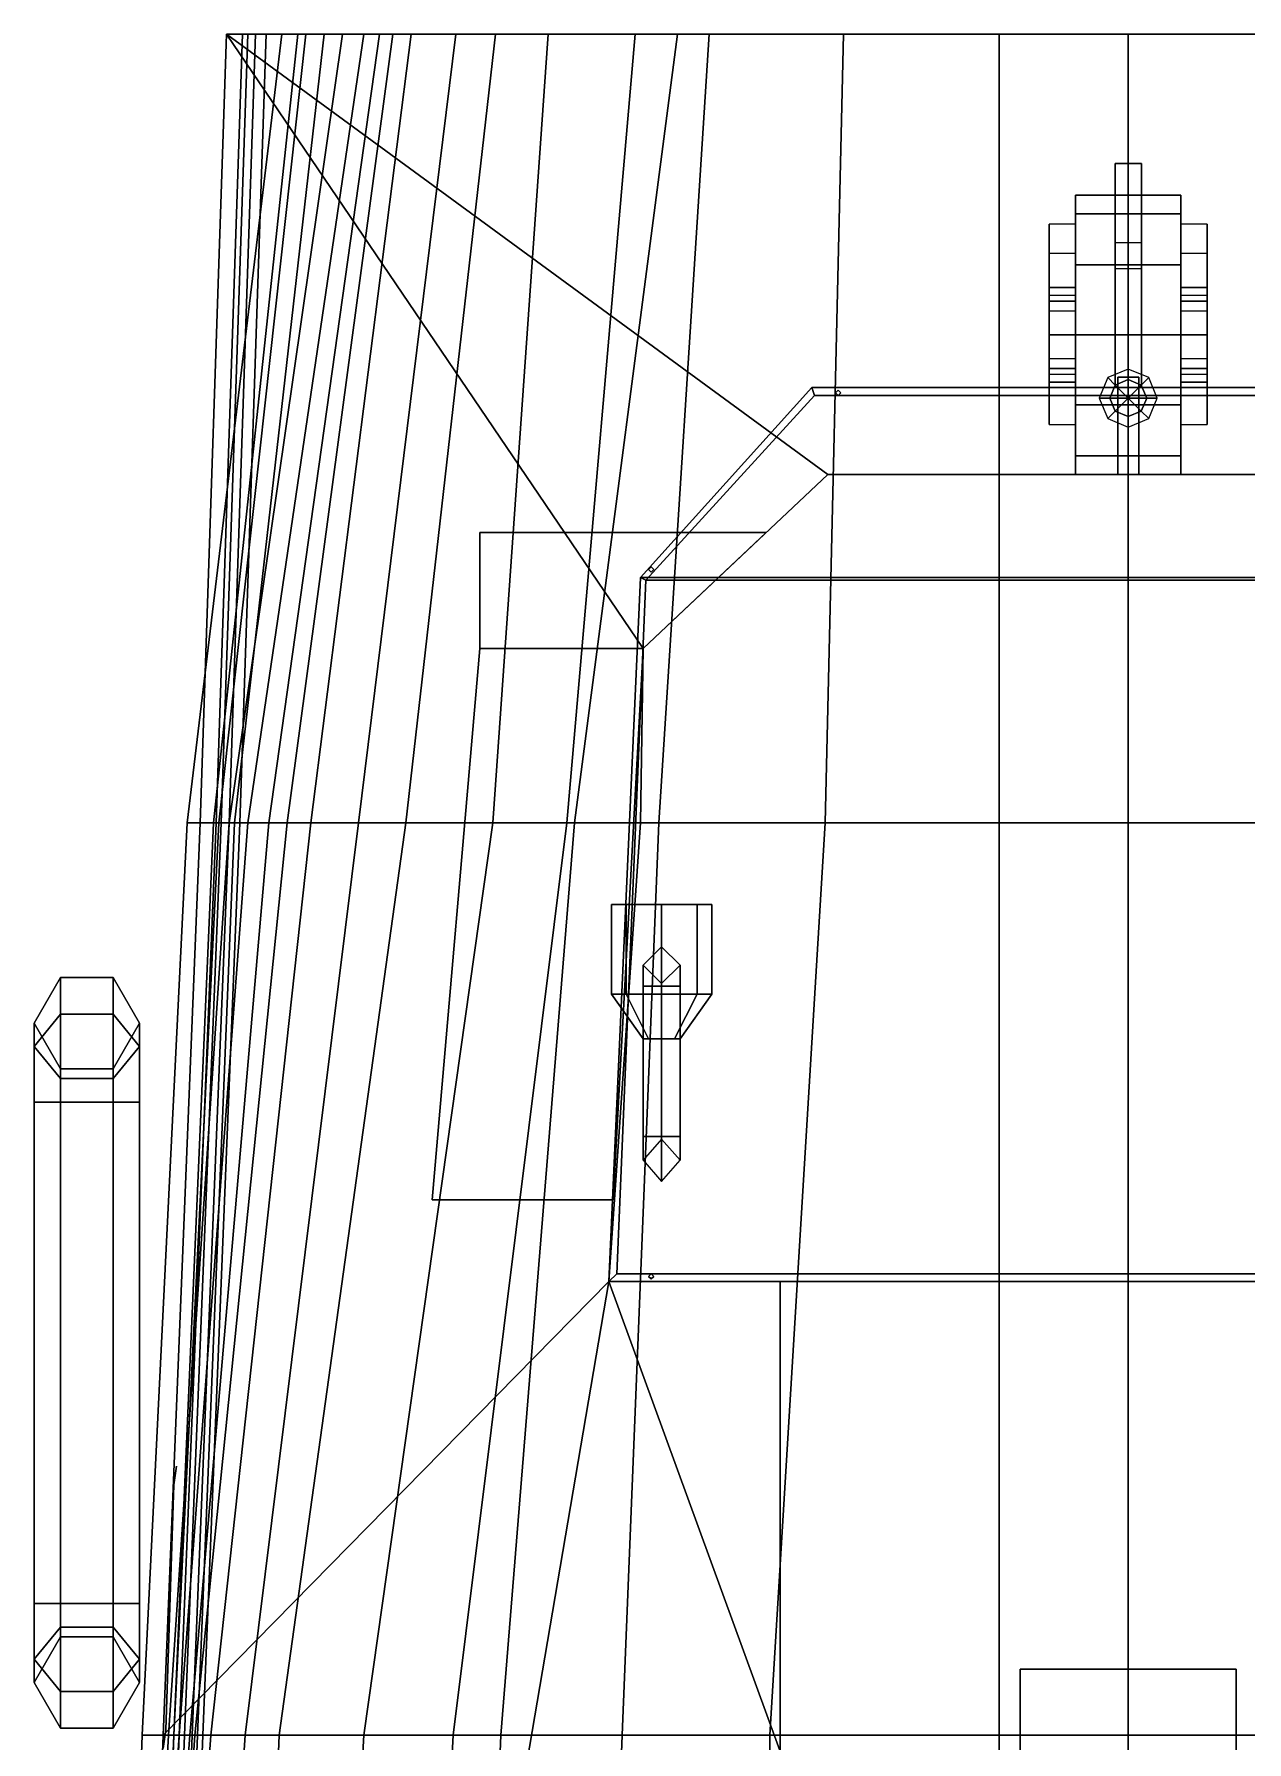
# Model space of a CAD drawing. Header units: millimetres. Extents: x -4.2 to 4.2, y -39.9 to 21.5.
# Drawn here: x -4.15 to 0.45, y 3.12 to 9.6 of the extents above; entities that cross this region are included whole.
import ezdxf

# ---------------------------------------------------------------- set-up
doc = ezdxf.new("R2010")
doc.units = ezdxf.units.MM
for name, color, linetype in [('boats', 1, 'Continuous'), ('railings', 6, 'Continuous'), ('superstructure', 3, 'Continuous')]:
    doc.layers.add(name, color=color, linetype=linetype)

msp = doc.modelspace()

# ---------------------------------------------------------------- linework, layer by layer
for points in [[(-3.21, 9.6, 1.97), (-3.21, 9.6, 1.84), (-3.57, 6.61, 1.76), (-3.57, 6.61, 1.89)], [(-3.21, 9.6, 1.84), (-3.12, 9.6, 1.84), (-3.45, 6.61, 1.76), (-3.57, 6.61, 1.76)], [(-3.15, 9.6, 1.98), (-3.21, 9.6, 1.97), (-3.57, 6.61, 1.89), (-3.47, 6.61, 1.9)], [(-3.42, 9.6, 3.3), (-3.34, 9.6, 3.29), (-3.44, 6.61, 2.89), (-3.52, 6.61, 2.9)], [(-3.42, 9.6, 3.41), (-3.42, 9.6, 3.3), (-3.52, 6.61, 2.9), (-3.52, 6.61, 3.01)], [(-3.34, 9.6, 3.29), (-3.15, 9.6, 1.98), (-3.47, 6.61, 1.9), (-3.44, 6.61, 2.89)], [(-3.12, 9.6, 1.84), (-2.98, 9.6, 0.93), (-3.41, 6.61, 0.93), (-3.45, 6.61, 1.76)], [(-2.98, 9.6, 0.93), (-2.9, 9.6, 0.4), (-3.34, 6.61, 0.4), (-3.41, 6.61, 0.93)], [(-3.39, 6.61, 1.9), (-2.1, 6.61, 1.9), (-1.71, 9.6, 1.99), (-3.05, 9.6, 1.99)], [(-2.9, 9.6, 0.4), (-2.84, 9.6), (-3.26, 6.61), (-3.34, 6.61, 0.4)], [(-2.84, 9.6), (-2.79, 9.6, -0.19), (-3.19, 6.61, -0.19), (-3.26, 6.61)], [(-2.79, 9.6, -0.19), (-2.72, 9.6, -0.43), (-3.1, 6.61, -0.43), (-3.19, 6.61, -0.19)], [(-2.72, 9.6, -0.43), (-2.55, 9.6, -0.81), (-2.92, 6.61, -0.81), (-3.1, 6.61, -0.43)], [(-2.55, 9.6, -0.81), (-2.4, 9.6, -1.08), (-2.74, 6.61, -1.08), (-2.92, 6.61, -0.81)], [(-2.4, 9.6, -1.08), (-2.2, 9.6, -1.36), (-2.41, 6.61, -1.46), (-2.74, 6.61, -1.08)], [(-2.2, 9.6, -1.36), (-1.87, 9.6, -1.69), (-2.13, 6.61, -1.69), (-2.41, 6.61, -1.46)], [(-1.87, 9.6, -1.69), (-1.59, 9.6, -1.91), (-1.78, 6.61, -1.91), (-2.13, 6.61, -1.69)], [(-1.59, 9.6, -1.91), (-1.08, 9.6, -2.19), (-1.15, 6.61, -2.19), (-1.78, 6.61, -1.91)], [(-1.08, 9.6, -2.19), (-0.49, 9.6, -2.29), (-0.49, 6.61, -2.33), (-1.15, 6.61, -2.19)], [(0, 6.61, -2.33), (-0.49, 6.61, -2.33), (-0.49, 9.6, -2.29), (0, 9.6, -2.36)], [(0, 9.6, -2.36), (0.49, 9.6, -2.29), (0.49, 6.61, -2.33), (0, 6.61, -2.33)], [(-0.2, 8.99, 4.9), (-0.2, 8.919, 5.165), (0.2, 8.919, 5.165), (0.2, 8.99, 4.9)], [(-0.2, 8.919, 4.635), (-0.2, 8.99, 4.9), (0.2, 8.99, 4.9), (0.2, 8.919, 4.635)], [(-0.2, 8.001, 5.165), (-0.2, 8.99, 4.9), (-0.2, 8.919, 4.635), (-0.2, 7.93, 4.9)], [(-0.2, 8.195, 5.359), (-0.2, 8.919, 5.165), (-0.2, 8.99, 4.9), (-0.2, 8.001, 5.165)], [(0.2, 8.919, 5.165), (0.2, 7.93, 4.9), (0.2, 8.001, 4.635), (0.2, 8.99, 4.9)], [(0.2, 8.99, 4.9), (0.2, 8.001, 4.635), (0.2, 8.195, 4.441), (0.2, 8.919, 4.635)], [(-0.2, 8.88, 4.36), (-0.3, 8.88, 4.36), (-0.3, 8.61, 4.83), (-0.2, 8.61, 4.83)], [(-0.3, 8.61, 4.83), (-0.3, 8.88, 4.36), (-0.3, 8.77, 4.36), (-0.3, 8.55, 4.76)], [(-0.2, 8.919, 5.165), (-0.2, 8.725, 5.359), (0.2, 8.725, 5.359), (0.2, 8.919, 5.165)], [(-0.2, 8.725, 4.441), (-0.2, 8.919, 4.635), (0.2, 8.919, 4.635), (0.2, 8.725, 4.441)], [(-0.2, 7.93, 4.9), (-0.2, 8.919, 4.635), (-0.2, 8.725, 4.441), (-0.2, 8.001, 4.635)], [(-0.2, 8.46, 5.43), (-0.2, 8.725, 5.359), (-0.2, 8.919, 5.165), (-0.2, 8.195, 5.359)], [(-0.2, 8.7253, 4.4413), (-0.2, 8.77, 4.36), (-0.2, 8.88, 4.36), (-0.2, 8.7939, 4.5099)], [(0.2, 8.725, 5.359), (0.2, 8.001, 5.165), (0.2, 7.93, 4.9), (0.2, 8.919, 5.165)], [(0.2, 8.919, 4.635), (0.2, 8.195, 4.441), (0.2, 8.46, 4.37), (0.2, 8.7253, 4.4413)], [(0.2, 8.7939, 4.5099), (0.2, 8.88, 4.36), (0.2, 8.77, 4.36), (0.2, 8.7253, 4.4413)], [(0.3, 8.88, 4.36), (0.2, 8.88, 4.36), (0.2, 8.61, 4.83), (0.3, 8.61, 4.83)], [(0.3, 8.55, 4.76), (0.3, 8.77, 4.36), (0.3, 8.88, 4.36), (0.3, 8.61, 4.83)], [(-0.3, 8.55, 4.76), (-0.3, 8.77, 4.36), (-0.2, 8.77, 4.36), (-0.2, 8.55, 4.76)], [(0.2, 8.55, 4.76), (0.2, 8.77, 4.36), (0.3, 8.77, 4.36), (0.3, 8.55, 4.76)], [(-0.2, 8.725, 5.359), (-0.2, 8.46, 5.43), (0.2, 8.46, 5.43), (0.2, 8.725, 5.359)], [(-0.2, 8.46, 4.37), (-0.2, 8.725, 4.441), (0.2, 8.725, 4.441), (0.2, 8.46, 4.37)], [(-0.2, 8.001, 4.635), (-0.2, 8.725, 4.441), (-0.2, 8.46, 4.37), (-0.2, 8.1947, 4.4413)], [(0.2, 8.46, 5.43), (0.2, 8.195, 5.359), (0.2, 8.001, 5.165), (0.2, 8.725, 5.359)], [(-0.3, 8.3327, 5.0273), (-0.3, 8.64, 4.9), (-0.3, 8.5873, 4.7727), (-0.3, 8.28, 4.9)], [(-0.3, 8.46, 5.08), (-0.3, 8.5873, 5.0273), (-0.3, 8.64, 4.9), (-0.3, 8.3327, 5.0273)], [(-0.2, 8.64, 4.9), (-0.2, 8.5873, 4.7727), (-0.3, 8.5873, 4.7727), (-0.3, 8.64, 4.9)], [(-0.2, 8.5873, 5.0273), (-0.2, 8.64, 4.9), (-0.3, 8.64, 4.9), (-0.3, 8.5873, 5.0273)], [(0.2, 8.64, 4.9), (0.2, 8.5873, 5.0273), (0.3, 8.5873, 5.0273), (0.3, 8.64, 4.9)], [(0.2, 8.5873, 4.7727), (0.2, 8.64, 4.9), (0.3, 8.64, 4.9), (0.3, 8.5873, 4.7727)], [(0.3, 8.5873, 5.0273), (0.3, 8.28, 4.9), (0.3, 8.3327, 4.7727), (0.3, 8.64, 4.9)], [(0.3, 8.64, 4.9), (0.3, 8.3327, 4.7727), (0.3, 8.46, 4.72), (0.3, 8.5873, 4.7727)], [(-0.3, 8.28, 4.9), (-0.3, 8.5873, 4.7727), (-0.3, 8.46, 4.72), (-0.3, 8.3327, 4.7727)], [(-0.2, 8.5873, 4.7727), (-0.2, 8.46, 4.72), (-0.3, 8.46, 4.72), (-0.3, 8.5873, 4.7727)], [(-0.2, 8.46, 5.08), (-0.2, 8.5873, 5.0273), (-0.3, 8.5873, 5.0273), (-0.3, 8.46, 5.08)], [(0.2, 8.5873, 5.0273), (0.2, 8.46, 5.08), (0.3, 8.46, 5.08), (0.3, 8.5873, 5.0273)], [(0.2, 8.46, 4.72), (0.2, 8.5873, 4.7727), (0.3, 8.5873, 4.7727), (0.3, 8.46, 4.72)], [(0.3, 8.46, 5.08), (0.3, 8.3327, 5.0273), (0.3, 8.28, 4.9), (0.3, 8.5873, 5.0273)], [(-0.2, 8.46, 4.72), (-0.2, 8.3327, 4.7727), (-0.3, 8.3327, 4.7727), (-0.3, 8.46, 4.72)], [(-0.2, 8.3327, 5.0273), (-0.2, 8.46, 5.08), (-0.3, 8.46, 5.08), (-0.3, 8.3327, 5.0273)], [(-0.2, 8.46, 5.43), (-0.2, 8.195, 5.359), (0.2, 8.195, 5.359), (0.2, 8.46, 5.43)], [(-0.2, 8.195, 4.441), (-0.2, 8.46, 4.37), (0.2, 8.46, 4.37), (0.2, 8.195, 4.441)], [(0.2, 8.46, 5.08), (0.2, 8.3327, 5.0273), (0.3, 8.3327, 5.0273), (0.3, 8.46, 5.08)], [(0.2, 8.3327, 4.7727), (0.2, 8.46, 4.72), (0.3, 8.46, 4.72), (0.3, 8.3327, 4.7727)], [(-0.2, 8.37, 4.76), (-0.2, 8.23, 4.35), (-0.3, 8.23, 4.35), (-0.3, 8.37, 4.76)], [(-0.3, 8.37, 4.76), (-0.3, 8.23, 4.35), (-0.3, 8.12, 4.35), (-0.3, 8.31, 4.83)], [(0.3, 8.37, 4.76), (0.3, 8.23, 4.35), (0.2, 8.23, 4.35), (0.2, 8.37, 4.76)], [(0.3, 8.31, 4.83), (0.3, 8.12, 4.35), (0.3, 8.23, 4.35), (0.3, 8.37, 4.76)], [(-0.2, 8.3327, 4.7727), (-0.2, 8.28, 4.9), (-0.3, 8.28, 4.9), (-0.3, 8.3327, 4.7727)], [(-0.2, 8.28, 4.9), (-0.2, 8.3327, 5.0273), (-0.3, 8.3327, 5.0273), (-0.3, 8.28, 4.9)], [(-0.3, 8.12, 4.35), (-0.2, 8.12, 4.35), (-0.2, 8.31, 4.83), (-0.3, 8.31, 4.83)], [(0.2, 8.3327, 5.0273), (0.2, 8.28, 4.9), (0.3, 8.28, 4.9), (0.3, 8.3327, 5.0273)], [(0.2, 8.28, 4.9), (0.2, 8.3327, 4.7727), (0.3, 8.3327, 4.7727), (0.3, 8.28, 4.9)], [(0.2, 8.12, 4.35), (0.3, 8.12, 4.35), (0.3, 8.31, 4.83), (0.2, 8.31, 4.83)], [(-0.2, 8.1671, 4.4689), (-0.2, 8.12, 4.35), (-0.2, 8.23, 4.35), (-0.2, 8.2555, 4.4248)], [(0.2, 8.2555, 4.4248), (0.2, 8.23, 4.35), (0.2, 8.12, 4.35), (0.2, 8.1671, 4.4689)], [(-0.2, 8.195, 5.359), (-0.2, 8.001, 5.165), (0.2, 8.001, 5.165), (0.2, 8.195, 5.359)], [(-0.2, 8.001, 4.635), (-0.2, 8.195, 4.441), (0.2, 8.195, 4.441), (0.2, 8.001, 4.635)], [(-0.2, 8.001, 5.165), (-0.2, 7.93, 4.9), (0.2, 7.93, 4.9), (0.2, 8.001, 5.165)], [(-0.2, 7.93, 4.9), (-0.2, 8.001, 4.635), (0.2, 8.001, 4.635), (0.2, 7.93, 4.9)], [(-3.57, 6.61, 1.89), (-3.57, 6.61, 1.76), (-3.74, 3.15, 1.76), (-3.74, 3.15, 1.89)], [(-3.57, 6.61, 1.76), (-3.45, 6.61, 1.76), (-3.62, 3.15, 1.76), (-3.74, 3.15, 1.76)], [(-3.47, 6.61, 1.9), (-3.57, 6.61, 1.89), (-3.74, 3.15, 1.89), (-3.62, 3.15, 1.9)], [(-3.52, 6.61, 2.9), (-3.44, 6.61, 2.89), (-3.58, 3.15, 2.74), (-3.66, 3.15, 2.75)], [(-3.52, 6.61, 3.01), (-3.52, 6.61, 2.9), (-3.66, 3.15, 2.75), (-3.66, 3.15, 2.86)], [(-3.45, 6.61, 1.76), (-3.41, 6.61, 0.93), (-3.64, 3.15, 0.93), (-3.62, 3.15, 1.76)], [(-3.41, 6.61, 0.93), (-3.34, 6.61, 0.4), (-3.6, 3.15, 0.4), (-3.64, 3.15, 0.93)], [(-3.44, 6.61, 2.89), (-3.47, 6.61, 1.9), (-3.62, 3.15, 1.9), (-3.58, 3.15, 2.74)], [(-3.34, 6.61, 0.4), (-3.26, 6.61), (-3.56, 3.15), (-3.6, 3.15, 0.4)], [(-3.26, 6.61), (-3.19, 6.61, -0.19), (-3.54, 3.15, -0.19), (-3.56, 3.15)], [(-3.19, 6.61, -0.19), (-3.1, 6.61, -0.43), (-3.48, 3.15, -0.43), (-3.54, 3.15, -0.19)], [(-3.53, 3.15, 1.9), (-2.38, 3.15, 1.9), (-2.1, 6.61, 1.9), (-3.39, 6.61, 1.9)], [(-3.1, 6.61, -0.43), (-2.92, 6.61, -0.81), (-3.35, 3.15, -0.81), (-3.48, 3.15, -0.43)], [(-2.92, 6.61, -0.81), (-2.74, 6.61, -1.08), (-3.22, 3.15, -1.08), (-3.35, 3.15, -0.81)], [(-2.74, 6.61, -1.08), (-2.41, 6.61, -1.46), (-2.9, 3.15, -1.46), (-3.22, 3.15, -1.08)], [(-2.41, 6.61, -1.46), (-2.13, 6.61, -1.69), (-2.56, 3.15, -1.69), (-2.9, 3.15, -1.46)], [(-2.13, 6.61, -1.69), (-1.78, 6.61, -1.91), (-1.92, 3.15, -2), (-2.56, 3.15, -1.69)], [(-1.78, 6.61, -1.91), (-1.15, 6.61, -2.19), (-1.36, 3.15, -2.19), (-1.92, 3.15, -2)], [(-1.15, 6.61, -2.19), (-0.49, 6.61, -2.33), (-0.49, 3.15, -2.33), (-1.36, 3.15, -2.19)], [(0, 3.15, -2.33), (-0.49, 3.15, -2.33), (-0.49, 6.61, -2.33), (0, 6.61, -2.33)], [(0, 6.61, -2.33), (0.49, 6.61, -2.33), (0.49, 3.15, -2.33), (0, 3.15, -2.33)], [(-3.74, 3.15, 1.76), (-3.62, 3.15, 1.76), (-3.76, -0.28, 1.75), (-3.86, -0.28, 1.75)], [(-3.74, 3.15, 1.89), (-3.74, 3.15, 1.76), (-3.86, -0.28, 1.75), (-3.86, -0.28, 1.88)], [(-3.62, 3.15, 1.9), (-3.74, 3.15, 1.89), (-3.86, -0.28, 1.88), (-3.74, -0.28, 1.89)], [(-3.6, 3.15, 0.4), (-3.56, 3.15), (-3.81, -0.28), (-3.83, -0.28, 0.4)], [(-3.62, 3.15, 1.76), (-3.64, 3.15, 0.93), (-3.83, -0.28, 0.93), (-3.76, -0.28, 1.75)], [(-3.64, 3.15, 0.93), (-3.6, 3.15, 0.4), (-3.83, -0.28, 0.4), (-3.83, -0.28, 0.93)], [(-3.56, 3.15), (-3.54, 3.15, -0.19), (-3.77, -0.28, -0.19), (-3.81, -0.28)], [(-3.66, 3.15, 2.86), (-3.66, 3.15, 2.75), (-3.79, -0.28, 2.75), (-3.79, -0.28, 2.86)], [(-3.66, 3.15, 2.75), (-3.58, 3.15, 2.74), (-3.71, -0.28, 2.74), (-3.79, -0.28, 2.75)], [(-3.54, 3.15, -0.19), (-3.48, 3.15, -0.43), (-3.72, -0.28, -0.43), (-3.77, -0.28, -0.19)], [(-3.58, 3.15, 2.74), (-3.62, 3.15, 1.9), (-3.74, -0.28, 1.89), (-3.71, -0.28, 2.74)], [(-3.48, 3.15, -0.43), (-3.35, 3.15, -0.81), (-3.58, -0.28, -0.81), (-3.72, -0.28, -0.43)], [(-3.66, -0.28, 1.89), (-2.51, -0.12, 1.89), (-2.38, 3.15, 1.9), (-3.53, 3.15, 1.9)], [(-3.35, 3.15, -0.81), (-3.22, 3.15, -1.08), (-3.36, -0.28, -1.19), (-3.58, -0.28, -0.81)], [(-3.22, 3.15, -1.08), (-2.9, 3.15, -1.46), (-3.09, -0.28, -1.46), (-3.36, -0.28, -1.19)], [(-2.9, 3.15, -1.46), (-2.56, 3.15, -1.69), (-2.74, -0.28, -1.69), (-3.09, -0.28, -1.46)], [(-2.56, 3.15, -1.69), (-1.92, 3.15, -2), (-2.05, -0.28, -2.01), (-2.74, -0.28, -1.69)], [(-1.92, 3.15, -2), (-1.36, 3.15, -2.19), (-1.36, -0.28, -2.19), (-2.05, -0.28, -2.01)], [(-1.36, 3.15, -2.19), (-0.49, 3.15, -2.33), (-0.49, -0.28, -2.33), (-1.36, -0.28, -2.19)], [(0, -0.28, -2.33), (-0.49, -0.28, -2.33), (-0.49, 3.15, -2.33), (0, 3.15, -2.33)], [(0, 3.15, -2.33), (0.49, 3.15, -2.33), (0.49, -0.28, -2.33), (0, -0.28, -2.33)]]:
    msp.add_3dface(points)
at = {"color": 2}
for points in [[(-3.36, 9.6, 3.41), (-3.42, 9.6, 3.41), (-3.52, 6.61, 3.01), (-3.46, 6.61, 3.01)], [(-3.31, 9.6, 3.38), (-3.36, 9.6, 3.41), (-3.46, 6.61, 3.01), (-3.41, 6.61, 2.98)], [(-3.27, 9.6, 3.28), (-3.31, 9.6, 3.38), (-3.41, 6.61, 2.98), (-3.37, 6.61, 2.88)], [(-3.05, 9.6, 1.99), (-3.27, 9.6, 3.28), (-3.37, 6.61, 2.88), (-3.39, 6.61, 1.9)], [(-3.46, 6.61, 3.01), (-3.52, 6.61, 3.01), (-3.66, 3.15, 2.86), (-3.6, 3.15, 2.86)], [(-3.41, 6.61, 2.98), (-3.46, 6.61, 3.01), (-3.6, 3.15, 2.86), (-3.55, 3.15, 2.83)], [(-3.37, 6.61, 2.88), (-3.41, 6.61, 2.98), (-3.55, 3.15, 2.83), (-3.51, 3.15, 2.73)], [(-3.39, 6.61, 1.9), (-3.37, 6.61, 2.88), (-3.51, 3.15, 2.73), (-3.53, 3.15, 1.9)], [(-3.6, 3.15, 2.86), (-3.66, 3.15, 2.86), (-3.79, -0.28, 2.86), (-3.73, -0.28, 2.86)], [(-3.55, 3.15, 2.83), (-3.6, 3.15, 2.86), (-3.73, -0.28, 2.86), (-3.68, -0.28, 2.83)], [(-3.51, 3.15, 2.73), (-3.55, 3.15, 2.83), (-3.68, -0.28, 2.83), (-3.64, -0.28, 2.73)], [(-3.53, 3.15, 1.9), (-3.51, 3.15, 2.73), (-3.64, -0.28, 2.73), (-3.66, -0.28, 1.89)]]:
    msp.add_3dface(points, dxfattribs=at)
at = {"layer": 'boats'}
for points in [[(-4.15, 5.85, 3.51), (-4.05, 6.0232, 3.51), (-4.05, 5.8846, 3.1754), (-4.15, 5.7621, 3.2979)], [(-4.15, 5.7621, 4.0921), (-4.05, 5.8846, 4.2146), (-4.05, 6.0232, 3.88), (-4.15, 5.85, 3.88)], [(-4.15, 5.85, 3.88), (-4.05, 6.0232, 3.88), (-4.05, 6.0232, 3.51), (-4.15, 5.85, 3.51)], [(-4.05, 6.0232, 3.51), (-3.85, 6.0232, 3.51), (-3.85, 5.8846, 3.1754), (-4.05, 5.8846, 3.1754)], [(-4.05, 5.8846, 4.2146), (-3.85, 5.8846, 4.2146), (-3.85, 6.0232, 3.88), (-4.05, 6.0232, 3.88)], [(-4.05, 6.0232, 3.88), (-3.85, 6.0232, 3.88), (-3.85, 6.0232, 3.51), (-4.05, 6.0232, 3.51)], [(-3.85, 6.0232, 3.51), (-3.75, 5.85, 3.51), (-3.75, 5.7621, 3.2979), (-3.85, 5.8846, 3.1754)], [(-3.85, 5.8846, 4.2146), (-3.75, 5.7621, 4.0921), (-3.75, 5.85, 3.88), (-3.85, 6.0232, 3.88)], [(-3.85, 6.0232, 3.88), (-3.75, 5.85, 3.88), (-3.75, 5.85, 3.51), (-3.85, 6.0232, 3.51)], [(-4.15, 5.7621, 3.2979), (-4.05, 5.8846, 3.1754), (-4.05, 5.55, 3.0368), (-4.15, 5.55, 3.21)], [(-4.15, 5.55, 4.18), (-4.05, 5.55, 4.3532), (-4.05, 5.8846, 4.2146), (-4.15, 5.7621, 4.0921)], [(-4.05, 5.6768, 3.51), (-4.15, 5.85, 3.51), (-4.15, 5.7621, 3.2979), (-4.05, 5.6397, 3.4203)], [(-4.05, 5.6397, 3.9697), (-4.15, 5.7621, 4.0921), (-4.15, 5.85, 3.88), (-4.05, 5.6768, 3.88)], [(-4.05, 5.6768, 3.88), (-4.15, 5.85, 3.88), (-4.15, 5.85, 3.51), (-4.05, 5.6768, 3.51)], [(-4.05, 5.8846, 3.1754), (-3.85, 5.8846, 3.1754), (-3.85, 5.55, 3.0368), (-4.05, 5.55, 3.0368)], [(-4.05, 5.55, 4.3532), (-3.85, 5.55, 4.3532), (-3.85, 5.8846, 4.2146), (-4.05, 5.8846, 4.2146)], [(-3.85, 5.8846, 3.1754), (-3.75, 5.7621, 3.2979), (-3.75, 5.55, 3.21), (-3.85, 5.55, 3.0368)], [(-3.85, 5.55, 4.3532), (-3.75, 5.55, 4.18), (-3.75, 5.7621, 4.0921), (-3.85, 5.8846, 4.2146)], [(-3.75, 5.85, 3.51), (-3.85, 5.6768, 3.51), (-3.85, 5.6397, 3.4203), (-3.75, 5.7621, 3.2979)], [(-3.75, 5.7621, 4.0921), (-3.85, 5.6397, 3.9697), (-3.85, 5.6768, 3.88), (-3.75, 5.85, 3.88)], [(-3.75, 5.85, 3.88), (-3.85, 5.6768, 3.88), (-3.85, 5.6768, 3.51), (-3.75, 5.85, 3.51)], [(-4.05, 5.6397, 3.4203), (-4.15, 5.7621, 3.2979), (-4.15, 5.55, 3.21), (-4.05, 5.55, 3.3832)], [(-4.05, 5.55, 4.0068), (-4.15, 5.55, 4.18), (-4.15, 5.7621, 4.0921), (-4.05, 5.6397, 3.9697)], [(-3.75, 5.7621, 3.2979), (-3.85, 5.6397, 3.4203), (-3.85, 5.55, 3.3832), (-3.75, 5.55, 3.21)], [(-3.75, 5.55, 4.18), (-3.85, 5.55, 4.0068), (-3.85, 5.6397, 3.9697), (-3.75, 5.7621, 4.0921)], [(-3.85, 5.6768, 3.51), (-4.05, 5.6768, 3.51), (-4.05, 5.6397, 3.4203), (-3.85, 5.6397, 3.4203)], [(-3.85, 5.6397, 3.9697), (-4.05, 5.6397, 3.9697), (-4.05, 5.6768, 3.88), (-3.85, 5.6768, 3.88)], [(-3.85, 5.6768, 3.88), (-4.05, 5.6768, 3.88), (-4.05, 5.6768, 3.51), (-3.85, 5.6768, 3.51)], [(-4.05, 5.6768, 3.51), (-4.05, 5.6768, 3.88), (-4.05, 5.6397, 3.9697), (-4.05, 5.6397, 3.4203)], [(-4.05, 5.6397, 3.4203), (-4.05, 5.6397, 3.9697), (-4.05, 5.6768, 3.88), (-4.05, 5.6768, 3.51)], [(-3.85, 5.6397, 3.4203), (-4.05, 5.6397, 3.4203), (-4.05, 5.55, 3.3832), (-3.85, 5.55, 3.3832)], [(-4.05, 5.6397, 3.4203), (-4.05, 5.6397, 3.9697), (-4.05, 5.55, 4.0068), (-4.05, 5.55, 3.3832)], [(-4.05, 5.55, 3.3832), (-4.05, 5.55, 4.0068), (-4.05, 5.6397, 3.9697), (-4.05, 5.6397, 3.4203)], [(-3.85, 5.55, 4.0068), (-4.05, 5.55, 4.0068), (-4.05, 5.6397, 3.9697), (-3.85, 5.6397, 3.9697)], [(-4.05, 3.65, 3.0368), (-4.15, 3.65, 3.21), (-4.15, 5.55, 3.21), (-4.05, 5.55, 3.0368)], [(-4.15, 3.65, 3.21), (-4.05, 3.65, 3.3832), (-4.05, 5.55, 3.3832), (-4.15, 5.55, 3.21)], [(-4.15, 3.65, 4.18), (-4.05, 3.65, 4.3532), (-4.05, 5.55, 4.3532), (-4.15, 5.55, 4.18)], [(-4.05, 3.65, 4.0068), (-4.15, 3.65, 4.18), (-4.15, 5.55, 4.18), (-4.05, 5.55, 4.0068)], [(-4.05, 5.55, 3.3832), (-4.05, 5.55, 4.0068), (-4.05, 3.65, 4.0068), (-4.05, 3.65, 3.3832)], [(-4.05, 3.65, 3.3832), (-4.05, 3.65, 4.0068), (-4.05, 5.55, 4.0068), (-4.05, 5.55, 3.3832)], [(-3.85, 3.65, 3.0368), (-4.05, 3.65, 3.0368), (-4.05, 5.55, 3.0368), (-3.85, 5.55, 3.0368)], [(-4.05, 3.65, 3.3832), (-3.85, 3.65, 3.3832), (-3.85, 5.55, 3.3832), (-4.05, 5.55, 3.3832)], [(-4.05, 3.65, 4.3532), (-3.85, 3.65, 4.3532), (-3.85, 5.55, 4.3532), (-4.05, 5.55, 4.3532)], [(-3.85, 3.65, 4.0068), (-4.05, 3.65, 4.0068), (-4.05, 5.55, 4.0068), (-3.85, 5.55, 4.0068)], [(-3.75, 3.65, 3.21), (-3.85, 3.65, 3.0368), (-3.85, 5.55, 3.0368), (-3.75, 5.55, 3.21)], [(-3.85, 3.65, 3.3832), (-3.75, 3.65, 3.21), (-3.75, 5.55, 3.21), (-3.85, 5.55, 3.3832)], [(-3.85, 3.65, 4.3532), (-3.75, 3.65, 4.18), (-3.75, 5.55, 4.18), (-3.85, 5.55, 4.3532)], [(-3.75, 3.65, 4.18), (-3.85, 3.65, 4.0068), (-3.85, 5.55, 4.0068), (-3.75, 5.55, 4.18)], [(-4.05, 3.65, 3.3832), (-4.15, 3.65, 3.21), (-4.15, 3.4379, 3.2979), (-4.05, 3.5603, 3.4203)], [(-4.15, 3.65, 3.21), (-4.05, 3.65, 3.0368), (-4.05, 3.3154, 3.1754), (-4.15, 3.4379, 3.2979)], [(-4.05, 3.5603, 3.9697), (-4.15, 3.4379, 4.0921), (-4.15, 3.65, 4.18), (-4.05, 3.65, 4.0068)], [(-4.15, 3.4379, 4.0921), (-4.05, 3.3154, 4.2146), (-4.05, 3.65, 4.3532), (-4.15, 3.65, 4.18)], [(-3.85, 3.65, 3.3832), (-4.05, 3.65, 3.3832), (-4.05, 3.5603, 3.4203), (-3.85, 3.5603, 3.4203)], [(-4.05, 3.5603, 3.4203), (-4.05, 3.5603, 3.9697), (-4.05, 3.65, 4.0068), (-4.05, 3.65, 3.3832)], [(-4.05, 3.65, 3.3832), (-4.05, 3.65, 4.0068), (-4.05, 3.5603, 3.9697), (-4.05, 3.5603, 3.4203)], [(-4.05, 3.65, 3.0368), (-3.85, 3.65, 3.0368), (-3.85, 3.3154, 3.1754), (-4.05, 3.3154, 3.1754)], [(-3.85, 3.5603, 3.9697), (-4.05, 3.5603, 3.9697), (-4.05, 3.65, 4.0068), (-3.85, 3.65, 4.0068)], [(-4.05, 3.3154, 4.2146), (-3.85, 3.3154, 4.2146), (-3.85, 3.65, 4.3532), (-4.05, 3.65, 4.3532)], [(-3.75, 3.65, 3.21), (-3.85, 3.65, 3.3832), (-3.85, 3.5603, 3.4203), (-3.75, 3.4379, 3.2979)], [(-3.85, 3.65, 3.0368), (-3.75, 3.65, 3.21), (-3.75, 3.4379, 3.2979), (-3.85, 3.3154, 3.1754)], [(-3.75, 3.4379, 4.0921), (-3.85, 3.5603, 3.9697), (-3.85, 3.65, 4.0068), (-3.75, 3.65, 4.18)], [(-3.85, 3.3154, 4.2146), (-3.75, 3.4379, 4.0921), (-3.75, 3.65, 4.18), (-3.85, 3.65, 4.3532)], [(-4.05, 3.5603, 3.4203), (-4.15, 3.4379, 3.2979), (-4.15, 3.35, 3.51), (-4.05, 3.5232, 3.51)], [(-4.05, 3.5232, 3.88), (-4.15, 3.35, 3.88), (-4.15, 3.4379, 4.0921), (-4.05, 3.5603, 3.9697)], [(-4.15, 3.35, 3.88), (-4.05, 3.5232, 3.88), (-4.05, 3.5232, 3.51), (-4.15, 3.35, 3.51)], [(-3.85, 3.5603, 3.4203), (-4.05, 3.5603, 3.4203), (-4.05, 3.5232, 3.51), (-3.85, 3.5232, 3.51)], [(-3.85, 3.5232, 3.88), (-4.05, 3.5232, 3.88), (-4.05, 3.5603, 3.9697), (-3.85, 3.5603, 3.9697)], [(-4.05, 3.5603, 3.4203), (-4.05, 3.5603, 3.9697), (-4.05, 3.5232, 3.88), (-4.05, 3.5232, 3.51)], [(-4.05, 3.5232, 3.51), (-4.05, 3.5232, 3.88), (-4.05, 3.5603, 3.9697), (-4.05, 3.5603, 3.4203)], [(-4.05, 3.5232, 3.88), (-3.85, 3.5232, 3.88), (-3.85, 3.5232, 3.51), (-4.05, 3.5232, 3.51)], [(-3.75, 3.4379, 3.2979), (-3.85, 3.5603, 3.4203), (-3.85, 3.5232, 3.51), (-3.75, 3.35, 3.51)], [(-3.75, 3.35, 3.88), (-3.85, 3.5232, 3.88), (-3.85, 3.5603, 3.9697), (-3.75, 3.4379, 4.0921)], [(-3.85, 3.5232, 3.88), (-3.75, 3.35, 3.88), (-3.75, 3.35, 3.51), (-3.85, 3.5232, 3.51)], [(-4.15, 3.4379, 3.2979), (-4.05, 3.3154, 3.1754), (-4.05, 3.1768, 3.51), (-4.15, 3.35, 3.51)], [(-4.15, 3.35, 3.88), (-4.05, 3.1768, 3.88), (-4.05, 3.3154, 4.2146), (-4.15, 3.4379, 4.0921)], [(-3.85, 3.3154, 3.1754), (-3.75, 3.4379, 3.2979), (-3.75, 3.35, 3.51), (-3.85, 3.1768, 3.51)], [(-3.85, 3.1768, 3.88), (-3.75, 3.35, 3.88), (-3.75, 3.4379, 4.0921), (-3.85, 3.3154, 4.2146)], [(-4.05, 3.1768, 3.88), (-4.15, 3.35, 3.88), (-4.15, 3.35, 3.51), (-4.05, 3.1768, 3.51)], [(-4.05, 3.3154, 3.1754), (-3.85, 3.3154, 3.1754), (-3.85, 3.1768, 3.51), (-4.05, 3.1768, 3.51)], [(-4.05, 3.1768, 3.88), (-3.85, 3.1768, 3.88), (-3.85, 3.3154, 4.2146), (-4.05, 3.3154, 4.2146)], [(-3.75, 3.35, 3.88), (-3.85, 3.1768, 3.88), (-3.85, 3.1768, 3.51), (-3.75, 3.35, 3.51)], [(-3.85, 3.1768, 3.88), (-4.05, 3.1768, 3.88), (-4.05, 3.1768, 3.51), (-3.85, 3.1768, 3.51)]]:
    msp.add_3dface(points, dxfattribs=at)
at = {"layer": 'railings'}
for points in [[(-1.97, 4.87, 7.25), (-1.97, 4.87, 7.3), (-2.89, -0.53, 12.29), (-2.89, -0.53, 12.26)], [(-2.89, -0.53, 12.26), (-2.89, -0.53, 12.29), (-1.97, 4.87, 7.3), (-1.97, 4.87, 7.25)], [(0, -0.53, 14.8), (0, -0.53, 14.83), (-1.97, 4.87, 7.3), (-1.97, 4.87, 7.25)], [(-1.97, 4.87, 7.25), (-1.97, 4.87, 7.3), (0, -0.53, 14.83), (0, -0.53, 14.8)], [(-1.32, 4.87, 7.17), (-1.32, 4.87, 7.22), (-1.32, 3.22, 7.22), (-1.32, 3.22, 7.17)], [(-1.32, 3.22, 7.17), (-1.32, 3.22, 7.22), (-1.32, 4.87, 7.22), (-1.32, 4.87, 7.17)], [(-1.32, 4.87, 6.81), (-1.32, 4.87, 6.86), (-1.32, 3.22, 6.86), (-1.32, 3.22, 6.81)], [(-1.32, 3.22, 6.81), (-1.32, 3.22, 6.86), (-1.32, 4.87, 6.86), (-1.32, 4.87, 6.81)], [(-1.32, 3.22, 6.42), (-1.32, 3.22, 6.47), (-1.32, 4.87, 6.47), (-1.32, 4.87, 6.42)], [(-1.32, 4.87, 6.42), (-1.32, 4.87, 6.47), (-1.32, 3.22, 6.47), (-1.32, 3.22, 6.42)], [(0, -0.53, 14.8), (0, -0.53, 14.83), (1.97, 4.87, 7.3), (1.97, 4.87, 7.25)], [(1.97, 4.87, 7.25), (1.97, 4.87, 7.3), (0, -0.53, 14.83), (0, -0.53, 14.8)], [(-3.62, 4.1, 4.19), (-3.61, 4.17, 4.19), (-3.61, 4.17, 5.03), (-3.62, 4.1, 5.03)], [(-3.62, 4.1, 5.03), (-3.61, 4.17, 5.03), (-3.61, 4.17, 4.19), (-3.62, 4.1, 4.19)], [(-3.62, 4.1, 4.98), (-3.62, 4.1, 5.03), (-3.65, 3.17, 4.99), (-3.65, 3.17, 4.94)], [(-3.65, 3.17, 4.94), (-3.65, 3.17, 4.99), (-3.62, 4.1, 5.03), (-3.62, 4.1, 4.98)], [(-1.32, 3.15, 6.13), (-1.32, 3.22, 6.13), (-1.32, 3.22, 7.22), (-1.32, 3.15, 7.22)], [(-1.32, 3.15, 7.22), (-1.32, 3.22, 7.22), (-1.32, 3.22, 6.13), (-1.32, 3.15, 6.13)], [(-3.66, 3.1, 4.99), (-3.65, 3.17, 4.99), (-3.65, 3.17, 4.15), (-3.66, 3.1, 4.15)], [(-3.66, 3.1, 4.15), (-3.65, 3.17, 4.15), (-3.65, 3.17, 4.99), (-3.66, 3.1, 4.99)]]:
    msp.add_3dface(points, dxfattribs=at)
at = {"layer": 'superstructure'}
for points in [[(-3.42, 9.6, 4.39), (-3.42, 9.6, 4.28), (-3.52, 6.61, 4.2), (-3.52, 6.61, 4.31)], [(-1.84, 7.27, 4.3277), (-3.42, 9.6, 4.39), (-3.52, 6.61, 4.31), (-1.85, 6.61, 4.31)], [(1.14, 7.93, 4.3453), (3.42, 9.6, 4.39), (-3.42, 9.6, 4.39), (-1.14, 7.93, 4.3453)], [(-1.14, 7.93, 4.3453), (-3.42, 9.6, 4.39), (-3.42, 9.6, 4.39), (-1.84, 7.27, 4.3277)], [(-1.71, 9.6, 4.28), (-1.71, 9.6, 1.99), (-2.1, 6.61, 1.9), (-2.1, 6.61, 4.2)], [(-0.05, 9.11, 7.73), (-0.05, 9.11, 7.53), (-0.05, 8.26, 7.53), (-0.05, 8.26, 7.73)], [(0.05, 9.11, 7.73), (0.05, 9.11, 7.53), (-0.05, 9.11, 7.53), (-0.05, 9.11, 7.73)], [(-0.05, 9.11, 7.53), (0.05, 9.11, 7.53), (0.05, 8.26, 7.53), (-0.05, 8.26, 7.53)], [(-0.05, 8.26, 7.73), (0.05, 8.26, 7.73), (0.05, 9.11, 7.73), (-0.05, 9.11, 7.73)], [(0.05, 8.26, 7.73), (0.05, 8.26, 7.53), (0.05, 9.11, 7.53), (0.05, 9.11, 7.73)], [(-0.05, 8.71, 7.53), (-0.05, 8.81, 7.53), (-0.05, 8.26, 7.04), (-0.05, 8.26, 7.14)], [(-0.05, 8.81, 7.53), (0.05, 8.81, 7.53), (0.05, 8.26, 7.04), (-0.05, 8.26, 7.04)], [(0.05, 8.26, 7.14), (0.05, 8.26, 7.04), (0.05, 8.81, 7.53), (0.05, 8.71, 7.53)], [(-0.05, 8.26, 7.14), (0.05, 8.26, 7.14), (0.05, 8.71, 7.53), (-0.05, 8.71, 7.53)], [(-0.07, 8.22, 6.21), (-0.0495, 8.2695, 6.21), (-0.0778, 8.2978, 6.16), (-0.11, 8.22, 6.16)], [(-0.0495, 8.2695, 6.21), (0, 8.29, 6.21), (0, 8.33, 6.16), (-0.0778, 8.2978, 6.16)], [(0, 8.29, 6.31), (-0.0495, 8.2695, 6.31), (0, 8.22, 6.37)], [(0, 8.29, 6.21), (-0.0495, 8.2695, 6.21), (-0.0495, 8.2695, 6.31), (0, 8.29, 6.31)], [(-0.04, 7.93, 6.41), (0, 7.93, 6.45), (0, 8.3, 6.45), (-0.04, 8.3, 6.41)], [(0, 7.93, 6.37), (-0.04, 7.93, 6.41), (-0.04, 8.3, 6.41), (0, 8.3, 6.37)], [(0, 8.3, 6.45), (0.04, 8.3, 6.41), (0, 8.3, 6.37), (-0.04, 8.3, 6.41)], [(0, 8.29, 6.21), (0.0495, 8.2695, 6.21), (0.0778, 8.2978, 6.16), (0, 8.33, 6.16)], [(0, 7.93, 6.45), (0.04, 7.93, 6.41), (0.04, 8.3, 6.41), (0, 8.3, 6.45)], [(0.04, 7.93, 6.41), (0, 7.93, 6.37), (0, 8.3, 6.37), (0.04, 8.3, 6.41)], [(0.0495, 8.2695, 6.31), (0, 8.29, 6.31), (0, 8.22, 6.37)], [(0.0495, 8.2695, 6.21), (0, 8.29, 6.21), (0, 8.29, 6.31), (0.0495, 8.2695, 6.31)], [(0.0495, 8.2695, 6.21), (0.07, 8.22, 6.21), (0.11, 8.22, 6.16), (0.0778, 8.2978, 6.16)], [(-1.2, 8.26, 7.85), (-1.2, 8.26, 7.04), (-1.85, 7.54, 7.04), (-1.85, 7.54, 7.85)], [(-1.19, 8.23, 7.85), (-1.2, 8.26, 7.85), (-1.85, 7.54, 7.85), (-1.83, 7.53, 7.85)], [(-1.2, 8.26, 8.53), (1.2, 8.26, 8.53), (1.85, 7.54, 8.53), (-1.85, 7.54, 8.53)], [(-1.85, 7.54, 8.62), (1.85, 7.54, 8.62), (1.2, 8.26, 8.62), (-1.2, 8.26, 8.62)], [(-1.2, 8.26, 8.62), (-1.2, 8.26, 8.53), (-1.85, 7.54, 8.53), (-1.85, 7.54, 8.62)], [(-1.83, 7.53, 7.85), (-1.83, 7.53, 7.06), (-1.19, 8.23, 7.06), (-1.19, 8.23, 7.85)], [(-1.19, 8.23, 7.06), (-1.83, 7.53, 7.06), (1.83, 7.53, 7.06), (1.19, 8.23, 7.06)], [(1.2, 8.26, 7.85), (1.2, 8.26, 7.04), (-1.2, 8.26, 7.04), (-1.2, 8.26, 7.85)], [(1.19, 8.23, 7.85), (1.2, 8.26, 7.85), (-1.2, 8.26, 7.85), (-1.19, 8.23, 7.85)], [(1.2, 8.26, 8.62), (1.2, 8.26, 8.53), (-1.2, 8.26, 8.53), (-1.2, 8.26, 8.62)], [(-1.19, 8.23, 7.85), (-1.19, 8.23, 7.06), (1.19, 8.23, 7.06), (1.19, 8.23, 7.85)], [(-1.1, 8.25, 7.85), (-1.11, 8.24, 7.85), (-1.11, 8.24, 8.53), (-1.1, 8.25, 8.53)], [(-1.11, 8.24, 7.85), (-1.1, 8.23, 7.85), (-1.1, 8.23, 8.53), (-1.11, 8.24, 8.53)], [(-1.09, 8.24, 7.85), (-1.1, 8.25, 7.85), (-1.1, 8.25, 8.53), (-1.09, 8.24, 8.53)], [(-1.1, 8.23, 7.85), (-1.09, 8.24, 7.85), (-1.09, 8.24, 8.53), (-1.1, 8.23, 8.53)], [(-0.0495, 8.2695, 6.31), (-0.07, 8.22, 6.31), (0, 8.22, 6.37)], [(-0.0495, 8.2695, 6.21), (-0.07, 8.22, 6.21), (-0.07, 8.22, 6.31), (-0.0495, 8.2695, 6.31)], [(0.07, 8.22, 6.31), (0.0495, 8.2695, 6.31), (0, 8.22, 6.37)], [(0.07, 8.22, 6.21), (0.0495, 8.2695, 6.21), (0.0495, 8.2695, 6.31), (0.07, 8.22, 6.31)], [(-0.0495, 8.1705, 6.21), (-0.07, 8.22, 6.21), (-0.11, 8.22, 6.16), (-0.0778, 8.1422, 6.16)], [(0, 8.15, 6.21), (-0.0495, 8.1705, 6.21), (-0.0778, 8.1422, 6.16), (0, 8.11, 6.16)], [(-0.07, 8.22, 6.31), (-0.0495, 8.1705, 6.31), (0, 8.22, 6.37)], [(-0.07, 8.22, 6.21), (-0.0495, 8.1705, 6.21), (-0.0495, 8.1705, 6.31), (-0.07, 8.22, 6.31)], [(-0.0495, 8.1705, 6.31), (0, 8.15, 6.31), (0, 8.22, 6.37)], [(-0.0495, 8.1705, 6.21), (0, 8.15, 6.21), (0, 8.15, 6.31), (-0.0495, 8.1705, 6.31)], [(0, 8.15, 6.31), (0.0495, 8.1705, 6.31), (0, 8.22, 6.37)], [(0.0495, 8.1705, 6.31), (0.07, 8.22, 6.31), (0, 8.22, 6.37)], [(0, 8.15, 6.21), (0.0495, 8.1705, 6.21), (0.0495, 8.1705, 6.31), (0, 8.15, 6.31)], [(0.0495, 8.1705, 6.21), (0, 8.15, 6.21), (0, 8.11, 6.16), (0.0778, 8.1422, 6.16)], [(0.0495, 8.1705, 6.21), (0.07, 8.22, 6.21), (0.07, 8.22, 6.31), (0.0495, 8.1705, 6.31)], [(0.07, 8.22, 6.21), (0.0495, 8.1705, 6.21), (0.0778, 8.1422, 6.16), (0.11, 8.22, 6.16)], [(-1.14, 7.93, 7.04), (-1.14, 7.93, 4.3453), (-1.84, 7.27, 4.3277), (-1.84, 7.27, 7.04)], [(1.14, 7.93, 7.04), (1.14, 7.93, 4.3453), (-1.14, 7.93, 4.3453), (-1.14, 7.93, 7.04)], [(-2.46, 7.71, 4.97), (-2.46, 7.71, 4.89), (-2.46, 7.27, 4.89), (-2.46, 7.27, 4.97)], [(-1.3733, 7.71, 4.97), (-1.3733, 7.71, 4.89), (-2.46, 7.71, 4.89), (-2.46, 7.71, 4.97)], [(-2.46, 7.71, 4.89), (-1.3733, 7.71, 4.89), (-1.84, 7.27, 4.89), (-2.46, 7.27, 4.89)], [(-2.46, 7.27, 4.97), (-1.84, 7.27, 4.97), (-1.3733, 7.71, 4.97), (-2.46, 7.71, 4.97)], [(-1.81, 7.58, 7.85), (-1.82, 7.57, 7.85), (-1.82, 7.57, 8.53), (-1.81, 7.58, 8.53)], [(-1.8, 7.57, 7.85), (-1.81, 7.58, 7.85), (-1.81, 7.58, 8.53), (-1.8, 7.57, 8.53)], [(-1.85, 7.54, 7.85), (-1.85, 7.54, 7.04), (-1.97, 4.87, 7.04), (-1.97, 4.87, 7.85)], [(-1.83, 7.53, 7.85), (-1.85, 7.54, 7.85), (-1.97, 4.87, 7.85), (-1.94, 4.9, 7.85)], [(-1.85, 7.54, 8.62), (-1.85, 7.54, 8.53), (-1.97, 4.87, 8.53), (-1.97, 4.87, 8.62)], [(-1.85, 7.54, 8.53), (1.85, 7.54, 8.53), (1.97, 4.87, 8.53), (-1.97, 4.87, 8.53)], [(-1.97, 4.87, 8.62), (1.97, 4.87, 8.62), (1.85, 7.54, 8.62), (-1.85, 7.54, 8.62)], [(-1.94, 4.9, 7.85), (-1.94, 4.9, 7.06), (-1.83, 7.53, 7.06), (-1.83, 7.53, 7.85)], [(-1.83, 7.53, 7.06), (-1.94, 4.9, 7.06), (1.94, 4.9, 7.06), (1.83, 7.53, 7.06)], [(-1.82, 7.57, 7.85), (-1.81, 7.56, 7.85), (-1.81, 7.56, 8.53), (-1.82, 7.57, 8.53)], [(-1.81, 7.56, 7.85), (-1.8, 7.57, 7.85), (-1.8, 7.57, 8.53), (-1.81, 7.56, 8.53)], [(-2.46, 7.27, 4.89), (-1.84, 7.27, 4.89), (-1.9532, 5.18, 4.89), (-2.64, 5.18, 4.89)], [(-2.64, 5.18, 4.97), (-1.9532, 5.18, 4.97), (-1.84, 7.27, 4.97), (-2.46, 7.27, 4.97)], [(-2.46, 7.27, 4.97), (-2.46, 7.27, 4.89), (-2.64, 5.18, 4.89), (-2.64, 5.18, 4.97)], [(-1.84, 7.27, 7.04), (-1.84, 7.27, 4.3277), (-1.85, 6.61, 4.31), (-1.85, 6.61, 7.04)], [(-3.52, 6.61, 4.31), (-3.52, 6.61, 4.2), (-3.66, 3.15, 4.04), (-3.66, 3.15, 4.15)], [(-1.85, 6.61, 4.31), (-3.52, 6.61, 4.31), (-3.66, 3.15, 4.15), (-1.97, 4.87, 4.2295)], [(-2.1, 6.61, 4.2), (-2.1, 6.61, 1.9), (-2.38, 3.15, 1.9), (-2.38, 3.15, 4.04)], [(-1.85, 6.61, 7.04), (-1.85, 6.61, 4.31), (-1.97, 4.87, 4.2295), (-1.97, 4.87, 7.04)], [(-1.96, 5.96, 9.43), (-1.9044, 5.96, 9.5644), (-1.9044, 6.3, 9.5644), (-1.96, 6.3, 9.43)], [(-1.9044, 5.96, 9.2956), (-1.96, 5.96, 9.43), (-1.96, 6.3, 9.43), (-1.9044, 6.3, 9.2956)], [(-1.9044, 6.3, 9.5644), (-1.58, 6.3, 9.43), (-1.6356, 6.3, 9.2956), (-1.96, 6.3, 9.43)], [(-1.96, 6.3, 9.43), (-1.6356, 6.3, 9.2956), (-1.77, 6.3, 9.24), (-1.9044, 6.3, 9.2956)], [(-1.9044, 5.96, 9.5644), (-1.77, 5.96, 9.62), (-1.77, 6.3, 9.62), (-1.9044, 6.3, 9.5644)], [(-1.77, 5.96, 9.24), (-1.9044, 5.96, 9.2956), (-1.9044, 6.3, 9.2956), (-1.77, 6.3, 9.24)], [(-1.77, 6.3, 9.62), (-1.6356, 6.3, 9.5644), (-1.58, 6.3, 9.43), (-1.9044, 6.3, 9.5644)], [(-1.77, 5.96, 9.62), (-1.6356, 5.96, 9.5644), (-1.6356, 6.3, 9.5644), (-1.77, 6.3, 9.62)], [(-1.6356, 5.96, 9.2956), (-1.77, 5.96, 9.24), (-1.77, 6.3, 9.24), (-1.6356, 6.3, 9.2956)], [(-1.6356, 5.96, 9.5644), (-1.58, 5.96, 9.43), (-1.58, 6.3, 9.43), (-1.6356, 6.3, 9.5644)], [(-1.58, 5.96, 9.43), (-1.6356, 5.96, 9.2956), (-1.6356, 6.3, 9.2956), (-1.58, 6.3, 9.43)], [(-1.77, 6.14, 8.76), (-1.84, 6.07, 8.79), (-1.84, 6.07, 9.28), (-1.77, 6.14, 9.24)], [(-1.77, 5.99, 8.64), (-1.84, 5.99, 8.71), (-1.84, 6.07, 8.79), (-1.77, 6.14, 8.76)], [(-1.7, 6.07, 8.79), (-1.77, 6.14, 8.76), (-1.77, 6.14, 9.24), (-1.7, 6.07, 9.28)], [(-1.7, 5.99, 8.71), (-1.77, 5.99, 8.64), (-1.77, 6.14, 8.76), (-1.7, 6.07, 8.79)], [(-1.84, 6.07, 8.79), (-1.77, 6, 8.82), (-1.77, 6, 9.24), (-1.84, 6.07, 9.28)], [(-1.84, 5.99, 8.71), (-1.77, 5.99, 8.78), (-1.77, 6, 8.82), (-1.84, 6.07, 8.79)], [(-1.77, 6, 8.82), (-1.7, 6.07, 8.79), (-1.7, 6.07, 9.28), (-1.77, 6, 9.24)], [(-1.77, 5.99, 8.78), (-1.7, 5.99, 8.71), (-1.7, 6.07, 8.79), (-1.77, 6, 8.82)], [(-1.96, 5.96, 9.43), (-1.9044, 5.96, 9.2956), (-1.8195, 5.79, 9.3805), (-1.84, 5.79, 9.43)], [(-1.9044, 5.96, 9.5644), (-1.96, 5.96, 9.43), (-1.84, 5.79, 9.43), (-1.8195, 5.79, 9.4795)], [(-1.9044, 5.96, 9.2956), (-1.77, 5.96, 9.24), (-1.77, 5.79, 9.36), (-1.8195, 5.79, 9.3805)], [(-1.77, 5.96, 9.62), (-1.9044, 5.96, 9.5644), (-1.8195, 5.79, 9.4795), (-1.77, 5.79, 9.5)], [(-1.84, 5.42, 8.71), (-1.77, 5.42, 8.78), (-1.77, 5.99, 8.78), (-1.84, 5.99, 8.71)], [(-1.77, 5.42, 8.64), (-1.84, 5.42, 8.71), (-1.84, 5.99, 8.71), (-1.77, 5.99, 8.64)], [(-1.77, 5.42, 8.78), (-1.7, 5.42, 8.71), (-1.7, 5.99, 8.71), (-1.77, 5.99, 8.78)], [(-1.7, 5.42, 8.71), (-1.77, 5.42, 8.64), (-1.77, 5.99, 8.64), (-1.7, 5.99, 8.71)], [(-1.77, 5.96, 9.24), (-1.6356, 5.96, 9.2956), (-1.7205, 5.79, 9.3805), (-1.77, 5.79, 9.36)], [(-1.6356, 5.96, 9.5644), (-1.77, 5.96, 9.62), (-1.77, 5.79, 9.5), (-1.7205, 5.79, 9.4795)], [(-1.6356, 5.96, 9.2956), (-1.58, 5.96, 9.43), (-1.7, 5.79, 9.43), (-1.7205, 5.79, 9.3805)], [(-1.58, 5.96, 9.43), (-1.6356, 5.96, 9.5644), (-1.7205, 5.79, 9.4795), (-1.7, 5.79, 9.43)], [(-1.7, 5.79, 9.43), (-1.8195, 5.79, 9.4795), (-1.84, 5.79, 9.43), (-1.7205, 5.79, 9.3805)], [(-1.7205, 5.79, 9.3805), (-1.84, 5.79, 9.43), (-1.8195, 5.79, 9.3805), (-1.77, 5.79, 9.36)], [(-1.7205, 5.79, 9.4795), (-1.77, 5.79, 9.5), (-1.8195, 5.79, 9.4795), (-1.7, 5.79, 9.43)], [(-1.84, 5.33, 8.62), (-1.77, 5.25, 8.62), (-1.77, 5.42, 8.78), (-1.84, 5.42, 8.71)], [(-1.77, 5.41, 8.62), (-1.84, 5.33, 8.62), (-1.84, 5.42, 8.71), (-1.77, 5.42, 8.64)], [(-1.77, 5.25, 8.62), (-1.7, 5.33, 8.62), (-1.7, 5.42, 8.71), (-1.77, 5.42, 8.78)], [(-1.7, 5.33, 8.62), (-1.77, 5.41, 8.62), (-1.77, 5.42, 8.64), (-1.7, 5.42, 8.71)], [(-2.64, 5.18, 4.89), (-1.9532, 5.18, 4.89), (-1.9532, 5.18, 4.97), (-2.64, 5.18, 4.97)], [(-1.32, 4.87, 4.2295), (-1.97, 4.87, 4.2295), (-3.66, 3.15, 4.15), (-1.32, 3.15, 4.15)], [(-1.94, 4.9, 7.85), (-1.97, 4.87, 7.85), (1.97, 4.87, 7.85), (1.94, 4.9, 7.85)], [(-1.32, 4.87, 6.13), (1.32, 4.87, 6.13), (1.97, 4.87, 7.04), (-1.97, 4.87, 7.04)], [(-1.97, 4.87, 7.04), (1.97, 4.87, 7.04), (1.97, 4.87, 7.85), (-1.97, 4.87, 7.85)], [(-1.97, 4.87, 4.2295), (-1.32, 4.87, 4.2295), (-1.32, 4.87, 6.13), (-1.97, 4.87, 7.04)], [(-1.97, 4.87, 8.53), (1.97, 4.87, 8.53), (1.97, 4.87, 8.62), (-1.97, 4.87, 8.62)], [(1.94, 4.9, 7.85), (1.94, 4.9, 7.06), (-1.94, 4.9, 7.06), (-1.94, 4.9, 7.85)], [(-1.81, 4.9, 7.85), (-1.82, 4.89, 7.85), (-1.82, 4.89, 8.53), (-1.81, 4.9, 8.53)], [(-1.82, 4.89, 7.85), (-1.81, 4.88, 7.85), (-1.81, 4.88, 8.53), (-1.82, 4.89, 8.53)], [(-1.8, 4.89, 7.85), (-1.81, 4.9, 7.85), (-1.81, 4.9, 8.53), (-1.8, 4.89, 8.53)], [(-1.81, 4.88, 7.85), (-1.8, 4.89, 7.85), (-1.8, 4.89, 8.53), (-1.81, 4.88, 8.53)], [(-1.32, 4.87, 6.13), (-1.32, 4.87, 4.2295), (-1.32, 3.15, 4.15), (-1.32, 3.15, 6.13)], [(-1.32, 3.15, 6.13), (1.32, 3.15, 6.13), (1.32, 4.87, 6.13), (-1.32, 4.87, 6.13)], [(-0.41, 3.4, 6.77), (-0.41, 3.4, 6.13), (-0.41, 2.32, 6.13), (-0.41, 2.32, 6.77)], [(0.41, 3.4, 6.77), (0.41, 3.4, 6.13), (-0.41, 3.4, 6.13), (-0.41, 3.4, 6.77)], [(-0.41, 2.32, 6.77), (0.41, 2.32, 6.77), (0.41, 3.4, 6.77), (-0.41, 3.4, 6.77)], [(0.41, 2.32, 6.77), (0.41, 2.32, 6.13), (0.41, 3.4, 6.13), (0.41, 3.4, 6.77)], [(-3.66, 3.15, 4.15), (-3.66, 3.15, 4.04), (-3.79, -0.28, 4.04), (-3.79, -0.28, 4.15)], [(-1.32, 3.15, 4.15), (-3.66, 3.15, 4.15), (-3.79, -0.28, 4.15), (-1.32, -0.15, 4.15)], [(-2.38, 3.15, 4.04), (-2.38, 3.15, 1.9), (-2.51, -0.12, 1.89), (-2.51, -0.12, 4.04)], [(-1.32, 3.15, 6.13), (-1.32, 3.15, 4.15), (-1.32, -0.15, 4.15), (-1.32, -0.15, 6.13)], [(-1.32, -0.15, 6.13), (1.32, -0.15, 6.13), (1.32, 3.15, 6.13), (-1.32, 3.15, 6.13)]]:
    msp.add_3dface(points, dxfattribs=at)

doc.saveas('drawing.dxf')
